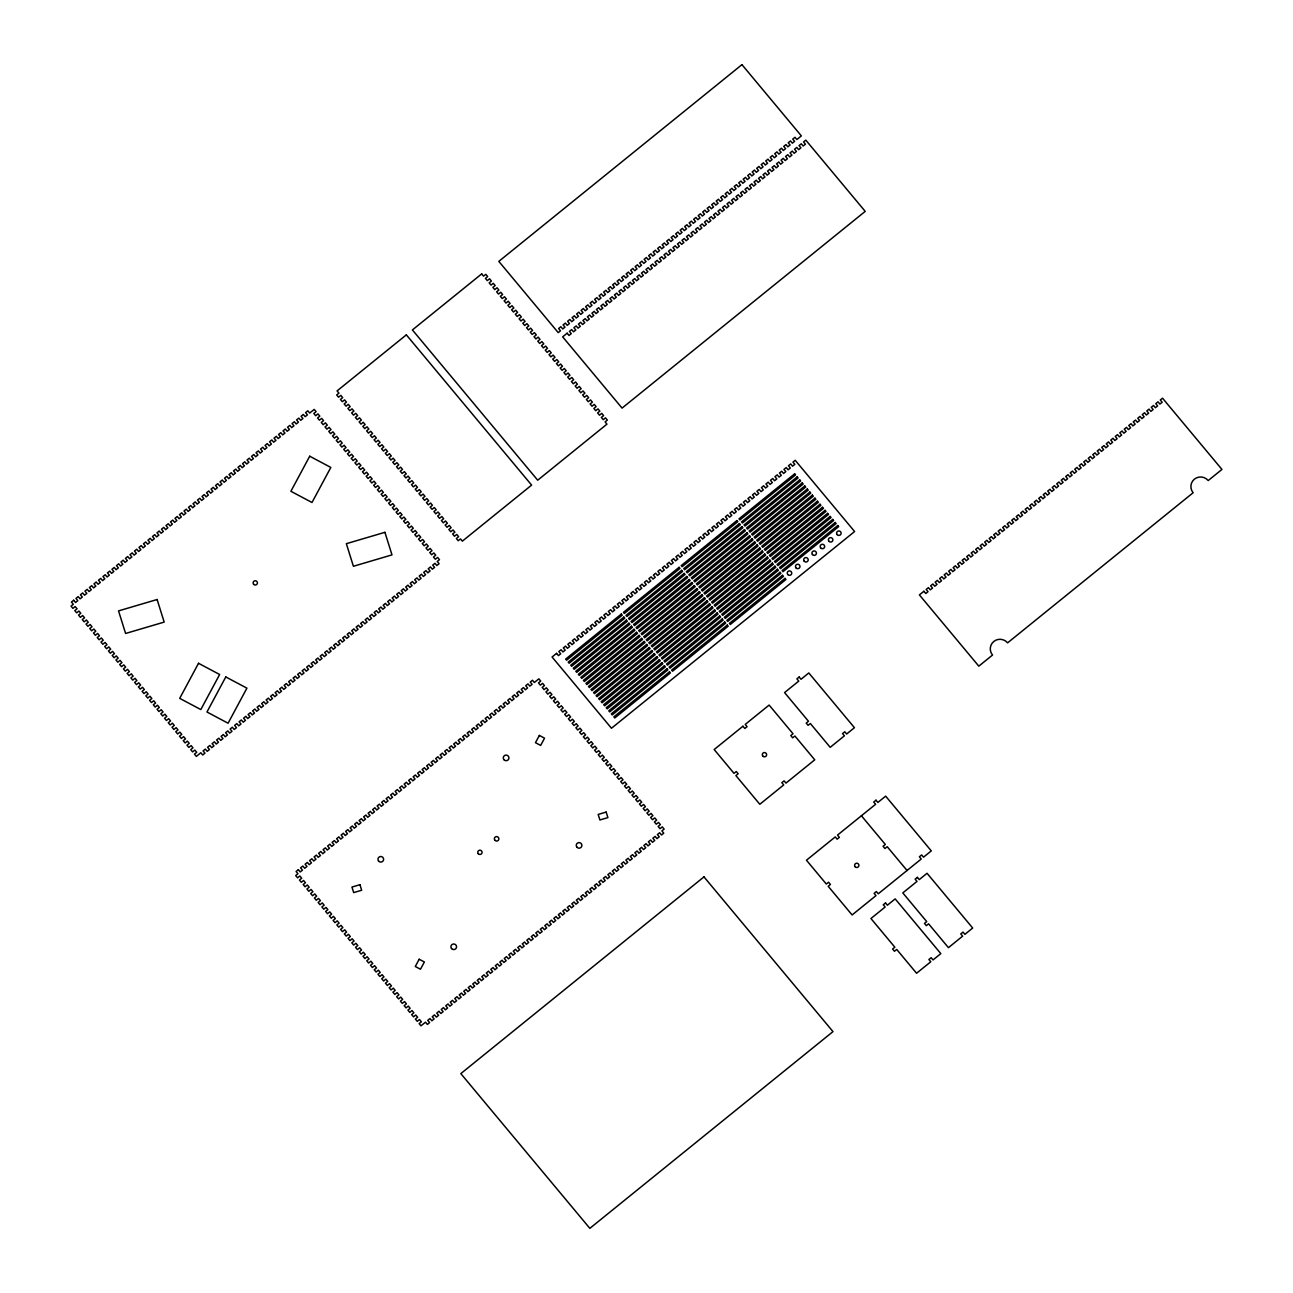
<?xml version="1.0" encoding="UTF-8"?>
<svg xmlns="http://www.w3.org/2000/svg" width="1293" height="1293" viewBox="0 0 1293 1293"><rect width="100%" height="100%" fill="white"/><g stroke="black" fill="none" stroke-linecap="round" stroke-linejoin="round"><path stroke-width="1.5" d="M861.413 815.77L885.317 844.442L883.071 846.269L884.945 848.515L887.192 846.689L907.04 870.496M198.524 663.293L179.711 698.365L200.819 709.566L219.648 674.51L198.524 663.293M309.722 456.219L290.893 491.292L312.001 502.492L330.83 467.436L309.722 456.219M225.79 676.95L206.961 712.007L228.085 723.223L246.915 688.151L225.79 676.95M419.191 959.244L415.295 966.501L420.467 969.249L424.379 961.992L419.191 959.244M539.375 735.426L535.464 742.683L540.652 745.431L544.547 738.174L539.375 735.426M73.685 600.243L71.438 602.069L73.313 604.3L71.05 606.126L72.925 608.373L75.172 606.546L77.047 608.793L74.8 610.619L76.675 612.85L78.921 611.039L80.796 613.286L78.534 615.096L80.408 617.343L82.655 615.516L84.53 617.763L82.283 619.589L84.142 621.82L86.405 620.01L88.263 622.256L86.017 624.066L87.892 626.313L90.138 624.487L92.013 626.733L89.75 628.56L91.625 630.79L93.872 628.98L95.747 631.226L93.5 633.037L95.359 635.283L97.621 633.457L99.48 635.703L97.234 637.53L99.108 639.76L101.355 637.95L103.23 640.197L100.967 642.007L102.842 644.253L105.089 642.427L106.963 644.674L104.717 646.5L106.592 648.747L108.838 646.92L110.713 649.167L108.45 650.977L110.325 653.224L112.572 651.397L114.447 653.644L112.2 655.47L114.059 657.717L116.322 655.89L118.18 658.137L115.934 659.947L117.808 662.194L120.055 660.367L121.93 662.614L119.667 664.44L121.542 666.687L123.789 664.861L125.663 667.107L123.417 668.917L125.276 671.164L127.538 669.338L129.397 671.584L127.15 673.411L129.025 675.657L131.272 673.831L133.147 676.077L130.9 677.888L132.759 680.134L135.022 678.308L136.88 680.554L134.634 682.381L136.508 684.627L138.755 682.801L140.63 685.048L138.367 686.858L140.242 689.104L142.489 687.278L144.363 689.525L142.117 691.351L143.976 693.598L146.238 691.771L148.097 694.018L145.85 695.828L147.725 698.075L149.972 696.248L151.847 698.495L149.584 700.321L151.459 702.568L153.705 700.741L155.58 702.988L153.334 704.798L155.192 707.045L157.455 705.218L159.314 707.465L157.067 709.291L158.942 711.538L161.189 709.712L163.063 711.958L160.817 713.768L162.676 716.015L164.938 714.189L166.797 716.435L164.55 718.261L166.425 720.508L168.672 718.682L170.547 720.928L168.284 722.739L170.159 724.985L172.405 723.159L174.28 725.405L172.034 727.232L173.892 729.478L176.155 727.652L178.014 729.899L175.767 731.709L177.642 733.955L179.889 732.129L181.763 734.376L179.501 736.202L181.376 738.448L183.622 736.622L185.497 738.869L183.25 740.679L185.125 742.925L187.372 741.099L189.231 743.346L186.984 745.172L188.859 747.419L191.105 745.592L192.98 747.839L190.734 749.649L192.592 751.896L194.855 750.069L196.714 752.316L194.467 754.142L196.342 756.389L200.835 752.736L202.71 754.983L204.957 753.156L203.098 750.926L205.345 749.1L207.219 751.346L209.466 749.52L207.591 747.273L209.838 745.447L211.713 747.693L213.959 745.883L212.1 743.637L214.347 741.81L216.222 744.057L218.469 742.23L216.594 739.984L218.856 738.174L220.715 740.404L222.978 738.594L221.103 736.347L223.35 734.521L225.224 736.768L227.471 734.941L225.596 732.711L227.859 730.884L229.718 733.131L231.98 731.305L230.106 729.058L232.352 727.232L234.227 729.478L236.474 727.668L234.615 725.421L236.861 723.595L238.736 725.842L240.983 724.015L239.108 721.769L241.355 719.959L243.229 722.189L245.476 720.379L243.617 718.132L245.864 716.306L247.739 718.552L249.985 716.726L248.111 714.496L250.373 712.669L252.232 714.916L254.495 713.089L252.62 710.843L254.866 709.017L256.741 711.263L258.988 709.453L257.129 707.206L259.376 705.38L261.234 707.627L263.497 705.8L261.622 703.554L263.869 701.743L265.744 703.974L267.99 702.164L266.132 699.917L268.378 698.091L270.253 700.337L272.5 698.511L270.625 696.28L272.888 694.454L274.746 696.701L277.009 694.874L275.134 692.628L277.381 690.801L279.256 693.048L281.502 691.238L279.627 688.991L281.89 687.165L283.749 689.411L286.012 687.585L284.137 685.338L286.383 683.528L288.258 685.759L290.505 683.949L288.646 681.702L290.893 679.876L292.768 682.122L295.014 680.296L293.139 678.065L295.386 676.239L297.261 678.486L299.507 676.659L297.649 674.413L299.895 672.602L301.77 674.833L304.017 673.023L302.142 670.776L304.405 668.95L306.263 671.196L308.526 669.37L306.651 667.123L308.898 665.313L310.773 667.544L313.019 665.733L311.16 663.487L313.407 661.66L315.266 663.907L317.528 662.081L315.654 659.85L317.9 658.024L319.775 660.27L322.022 658.444L320.163 656.197L322.41 654.387L324.284 656.618L326.531 654.808L324.656 652.561L326.919 650.735L328.778 652.981L331.04 651.155L329.165 648.908L331.412 647.098L333.287 649.328L335.534 647.518L333.659 645.272L335.921 643.445L337.78 645.692L340.043 643.866L338.168 641.635L340.415 639.809L342.289 642.055L344.536 640.229L342.677 637.982L344.924 636.172L346.799 638.403L349.045 636.592L347.171 634.346L349.417 632.519L351.292 634.766L353.539 632.94L351.68 630.693L353.926 628.883L355.801 631.113L358.048 629.303L356.173 627.057L358.436 625.23L360.294 627.477L362.557 625.65L360.682 623.42L362.929 621.594L364.804 623.84L367.05 622.014L365.192 619.767L367.438 617.957L369.297 620.187L371.56 618.377L369.685 616.131L371.931 614.304L373.806 616.551L376.053 614.725L374.194 612.478L376.441 610.668L378.316 612.898L380.562 611.088L378.687 608.841L380.95 607.015L382.809 609.262L385.072 607.435L383.197 605.205L385.443 603.378L387.318 605.625L389.565 603.799L387.69 601.552L389.953 599.742L391.811 601.972L394.074 600.162L392.199 597.916L394.446 596.089L396.321 598.336L398.567 596.509L396.709 594.263L398.955 592.453L400.83 594.683L403.077 592.873L401.202 590.626L403.448 588.8L405.323 591.046L407.57 589.22L405.711 586.99L407.958 585.163L409.833 587.41L412.079 585.584L410.204 583.337L412.467 581.527L414.326 583.757L416.588 581.947L414.714 579.7L416.96 577.874L418.835 580.121L421.082 578.294L419.207 576.048L421.47 574.237L423.328 576.468L425.591 574.658L423.716 572.411L425.963 570.585L427.838 572.831L430.084 571.005L428.225 568.775L430.472 566.948L432.347 569.195L434.593 567.368L432.719 565.122L434.981 563.312L436.84 565.542L439.103 563.732L437.228 561.485L439.475 559.659L437.6 557.412L435.353 559.239L433.478 556.992L435.741 555.182L433.866 552.935L431.62 554.762L429.745 552.515L431.991 550.689L430.133 548.442L427.87 550.268L426.011 548.022L428.258 546.212L426.383 543.965L424.136 545.791L422.261 543.545L424.524 541.719L422.649 539.472L420.403 541.298L418.528 539.052L420.775 537.241L418.916 534.995L416.653 536.821L414.794 534.575L417.041 532.748L415.166 530.502L412.92 532.328L411.045 530.082L413.291 528.271L411.433 526.025L409.17 527.851L407.311 525.604L409.558 523.778L407.683 521.532L405.436 523.358L403.561 521.111L405.824 519.301L403.949 517.055L401.703 518.881L399.828 516.634L402.075 514.808L400.216 512.561L397.953 514.388L396.094 512.141L398.341 510.331L396.466 508.084L394.22 509.911L392.345 507.664L394.607 505.838L392.733 503.591L390.486 505.418L388.611 503.171L390.858 501.361L388.999 499.114L386.736 500.941L384.878 498.694L387.124 496.868L385.249 494.621L383.003 496.447L381.128 494.201L383.374 492.391L381.516 490.144L379.253 491.954L377.394 489.724L379.641 487.897L377.766 485.651L375.52 487.477L373.645 485.231L375.907 483.42L374.033 481.174L371.786 482.984L369.911 480.754L372.158 478.927L370.299 476.681L368.036 478.507L366.178 476.26L368.424 474.45L366.549 472.204L364.303 474.014L362.428 471.783L364.691 469.957L362.816 467.71L360.569 469.537L358.694 467.29L360.941 465.48L359.066 463.233L356.82 465.044L354.945 462.813L357.207 460.987L355.333 458.74L353.086 460.567L351.211 458.32L353.458 456.494L351.599 454.263L349.336 456.073L347.478 453.843L349.724 452.017L347.849 449.77L345.603 451.596L343.728 449.35L345.991 447.523L344.116 445.293L341.869 447.103L339.994 444.873L342.241 443.046L340.382 440.8L338.119 442.626L336.261 440.38L338.507 438.553L336.633 436.323L334.386 438.133L332.511 435.903L334.774 434.076L332.899 431.83L330.652 433.656L328.778 431.409L331.024 429.583L329.149 427.353L326.903 429.163L325.028 426.932L327.291 425.106L325.416 422.859L323.169 424.686L321.294 422.439L323.541 420.613L321.682 418.382L319.419 420.193L317.561 417.962L319.807 416.136L317.933 413.889L315.686 415.716L313.811 413.469L316.074 411.643L314.199 409.412L309.69 413.049L307.831 410.802L305.568 412.629L307.443 414.875L305.196 416.685L303.322 414.455L301.075 416.265L302.934 418.512L300.687 420.338L298.812 418.092L296.566 419.918L298.441 422.164L296.194 423.975L294.319 421.744L292.073 423.554L293.931 425.801L291.685 427.627L289.81 425.381L287.563 427.207L289.438 429.438L287.175 431.264L285.317 429.017L283.054 430.844L284.929 433.09L282.682 434.901L280.807 432.67L278.561 434.48L280.436 436.727L278.173 438.553L276.314 436.307L274.051 438.133L275.926 440.38L273.68 442.19L271.805 439.959L269.558 441.77L271.417 444.016L269.17 445.843L267.295 443.596L265.049 445.422L266.924 447.653L264.677 449.479L262.802 447.233L260.556 449.059L262.414 451.305L260.168 453.116L258.293 450.885L256.046 452.695L257.921 454.942L255.658 456.768L253.8 454.522L251.537 456.348L253.412 458.595L251.165 460.405L249.29 458.175L247.044 459.985L248.903 462.231L246.656 464.058L244.797 461.811L242.534 463.637L244.409 465.868L242.163 467.694L240.288 465.448L238.041 467.274L239.9 469.521L237.653 471.331L235.779 469.1L233.532 470.911L235.407 473.157L233.144 474.984L231.285 472.737L229.023 474.563L230.897 476.81L228.651 478.62L226.776 476.374L224.529 478.2L226.404 480.446L224.142 482.273L222.283 480.026L220.02 481.853L221.895 484.083L219.648 485.909L217.774 483.663L215.527 485.489L217.386 487.736L215.139 489.546L213.264 487.316L211.018 489.126L212.892 491.372L210.646 493.199L208.771 490.952L206.524 492.778L208.383 495.025L206.137 496.835L204.262 494.589L202.015 496.415L203.89 498.662L201.627 500.488L199.768 498.241L197.506 500.068L199.381 502.298L197.134 504.125L195.259 501.878L193.013 503.704L194.871 505.951L192.625 507.761L190.766 505.531L188.503 507.341L190.378 509.587L188.132 511.414L186.257 509.167L184.01 510.994L185.869 513.24L183.622 515.05L181.747 512.804L179.501 514.63L181.376 516.877L179.113 518.703L177.254 516.457L174.991 518.283L176.866 520.513L174.62 522.34L172.745 520.093L170.498 521.919L172.373 524.166L170.11 525.976L168.252 523.746L165.989 525.556L167.864 527.803L165.617 529.629L163.742 527.382L161.496 529.209L163.354 531.455L161.108 533.266L159.233 531.019L156.986 532.845L158.861 535.092L156.615 536.918L154.74 534.672L152.493 536.498L154.352 538.728L152.105 540.555L150.23 538.308L147.984 540.135L149.859 542.381L147.596 544.191L145.737 541.961L143.475 543.771L145.349 546.018L143.103 547.844L141.228 545.598L138.981 547.424L140.856 549.67L138.593 551.481L136.735 549.234L134.472 551.06L136.347 553.307L134.1 555.133L132.225 552.887L129.979 554.713L131.838 556.944L129.591 558.77L127.716 556.523L125.469 558.35L127.344 560.596L125.082 562.407L123.223 560.176L120.96 561.986L122.835 564.233L120.588 566.059L118.714 563.813L116.467 565.639L118.342 567.886L116.079 569.696L114.22 567.449L111.958 569.276L113.832 571.522L111.586 573.349L109.711 571.102L107.464 572.928L109.323 575.159L107.077 576.985L105.202 574.739L102.955 576.565L104.83 578.811L102.583 580.622L100.709 578.391L98.462 580.201L100.321 582.448L98.074 584.274L96.199 582.028L93.953 583.854L95.827 586.101L93.565 587.911L91.706 585.664L89.443 587.491L91.318 589.737L89.072 591.564L87.197 589.317L84.95 591.143L86.825 593.374L84.562 595.2L82.704 592.954L80.441 594.78L82.316 597.027L80.069 598.837L78.194 596.606L75.948 598.417L77.806 600.663L75.56 602.49L73.685 600.243M406.341 334.855L337.069 390.906L338.944 393.137L336.697 394.963L338.556 397.21L340.819 395.383L342.677 397.63L340.431 399.456L342.306 401.687L344.552 399.876L346.427 402.107L344.164 403.933L346.039 406.18L348.286 404.353L350.161 406.6L347.914 408.426L349.773 410.657L352.035 408.847L353.894 411.077L351.648 412.903L353.522 415.15L355.769 413.324L357.644 415.57L355.397 417.397L357.256 419.627L359.519 417.817L361.377 420.047L359.131 421.874L361.006 424.12L363.252 422.294L365.127 424.54L362.864 426.367L364.739 428.597L366.986 426.787L368.861 429.017L366.614 430.844L368.473 433.09L370.735 431.264L372.594 433.511L370.348 435.337L372.222 437.567L374.469 435.757L376.344 437.988L374.081 439.814L375.956 442.061L378.202 440.234L380.077 442.481L377.831 444.307L379.706 446.538L381.952 444.727L383.827 446.958L381.564 448.784L383.439 451.031L385.686 449.204L387.561 451.451L385.314 453.277L387.173 455.508L389.435 453.698L391.294 455.928L389.048 457.754L390.922 460.001L393.169 458.175L395.044 460.421L392.781 462.248L394.656 464.478L396.903 462.668L398.777 464.898L396.531 466.725L398.389 468.971L400.652 467.145L402.511 469.391L400.264 471.218L402.139 473.448L404.386 471.638L406.261 473.868L403.998 475.695L405.873 477.941L408.119 476.115L409.994 478.362L407.748 480.188L409.622 482.418L411.869 480.608L413.744 482.839L411.481 484.665L413.356 486.911L415.603 485.085L417.477 487.332L415.231 489.158L417.089 491.388L419.352 489.578L421.211 491.809L418.964 493.635L420.839 495.882L423.086 494.055L424.961 496.302L422.698 498.128L424.573 500.359L426.819 498.548L428.694 500.779L426.448 502.605L428.306 504.852L430.569 503.025L432.428 505.272L430.181 507.098L432.056 509.329L434.303 507.519L436.177 509.749L433.931 511.575L435.789 513.822L438.036 511.996L439.911 514.242L437.664 516.069L439.539 518.299L441.786 516.489L443.661 518.719L441.398 520.546L443.273 522.792L445.519 520.966L447.394 523.212L445.148 525.039L447.006 527.269L449.269 525.459L451.128 527.706L448.881 529.516L450.756 531.762L453.003 529.936L454.877 532.183L452.615 534.009L454.489 536.239L456.736 534.429L458.611 536.676L456.364 538.486L458.223 540.733L460.486 538.906L462.344 541.153L531.617 485.101L406.341 334.855M481.675 273.906L412.402 329.941L537.694 480.204L606.95 424.152L605.092 421.906L607.338 420.096L605.463 417.849L603.217 419.675L601.342 417.429L603.605 415.603L601.73 413.356L599.483 415.182L597.608 412.936L599.855 411.126L597.996 408.879L595.734 410.705L593.875 408.459L596.121 406.632L594.247 404.386L592 406.212L590.125 403.966L592.388 402.155L590.513 399.909L588.267 401.735L586.392 399.489L588.638 397.662L586.763 395.416L584.517 397.242L582.642 394.995L584.905 393.185L583.03 390.939L580.783 392.765L578.908 390.518L581.155 388.692L579.296 386.445L577.034 388.272L575.175 386.025L577.421 384.215L575.547 381.968L573.3 383.795L571.425 381.548L573.688 379.722L571.813 377.475L569.566 379.302L567.692 377.055L569.938 375.245L568.08 372.998L565.817 374.825L563.958 372.578L566.205 370.752L564.33 368.505L562.083 370.331L560.208 368.085L562.471 366.275L560.596 364.028L558.35 365.854L556.475 363.608L558.721 361.781L556.847 359.535L554.6 361.361L552.725 359.115L554.988 357.304L553.113 355.058L550.866 356.868L548.992 354.638L551.238 352.811L549.38 350.565L547.117 352.391L545.258 350.144L547.505 348.334L545.63 346.088L543.383 347.898L541.508 345.667L543.771 343.841L541.896 341.594L539.65 343.421L537.775 341.174L540.021 339.364L538.163 337.117L535.9 338.928L534.041 336.697L536.288 334.871L534.413 332.624L532.166 334.451L530.292 332.204L532.538 330.394L530.68 328.147L528.433 329.957L526.558 327.727L528.805 325.901L526.93 323.654L524.683 325.48L522.808 323.234L525.071 321.407L523.196 319.177L520.95 320.987L519.075 318.757L521.321 316.93L519.463 314.684L517.2 316.51L515.341 314.264L517.588 312.437L515.713 310.207L513.466 312.017L511.592 309.787L513.854 307.96L511.98 305.714L509.733 307.54L507.858 305.293L510.105 303.467L508.246 301.237L505.983 303.047L504.125 300.816L506.371 298.99L504.496 296.743L502.25 298.57L500.375 296.323L502.621 294.497L500.763 292.266L498.5 294.077L496.641 291.846L498.888 290.02L497.013 287.773L494.766 289.6L492.892 287.353L495.154 285.527L493.279 283.296L491.033 285.106L489.158 282.876L491.405 281.05L489.546 278.803L487.283 280.629L485.425 278.383L487.671 276.557L485.796 274.326L483.55 276.136L481.675 273.906M741.956 64.65L498.823 261.38L558.22 332.624L560.467 330.798L558.608 328.551L560.855 326.725L562.73 328.972L564.976 327.161L563.101 324.915L565.348 323.088L567.223 325.335L569.47 323.509L567.611 321.262L569.857 319.452L571.732 321.682L573.979 319.872L572.104 317.625L574.367 315.799L576.225 318.046L578.488 316.219L576.613 313.989L578.86 312.163L580.735 314.409L582.981 312.583L581.107 310.336L583.369 308.51L585.228 310.756L587.491 308.946L585.616 306.7L587.862 304.873L589.737 307.12L591.984 305.293L590.125 303.047L592.372 301.237L594.247 303.467L596.493 301.657L594.618 299.41L596.865 297.584L598.74 299.831L600.986 298.004L599.128 295.774L601.374 293.947L603.249 296.194L605.496 294.368L603.621 292.121L605.884 290.295L607.742 292.541L610.005 290.731L608.13 288.484L610.377 286.658L612.252 288.905L614.498 287.078L612.64 284.832L614.886 283.022L616.761 285.252L619.008 283.442L617.133 281.195L619.379 279.369L621.254 281.615L623.501 279.789L621.642 277.559L623.889 275.732L625.764 277.979L628.01 276.152L626.135 273.906L628.398 272.08L630.257 274.326L632.519 272.516L630.645 270.269L632.891 268.443L634.766 270.69L637.013 268.863L635.138 266.617L637.401 264.806L639.259 267.037L641.522 265.227L639.647 262.98L641.894 261.154L643.769 263.4L646.015 261.574L644.156 259.343L646.403 257.517L648.278 259.764L650.524 257.937L648.65 255.691L650.896 253.864L652.771 256.111L655.018 254.301L653.159 252.054L655.406 250.228L657.28 252.474L659.527 250.648L657.652 248.401L659.915 246.591L661.774 248.822L664.036 247.011L662.161 244.765L664.408 242.939L666.283 245.185L668.529 243.359L666.671 241.128L668.917 239.302L670.792 241.549L673.039 239.722L671.164 237.476L673.411 235.649L675.285 237.896L677.532 236.086L675.673 233.839L677.92 232.013L679.795 234.259L682.041 232.433L680.166 230.186L682.429 228.376L684.288 230.607L686.551 228.796L684.676 226.55L686.922 224.723L688.797 226.97L691.044 225.144L689.169 222.913L691.432 221.087L693.29 223.333L695.553 221.507L693.678 219.26L695.925 217.45L697.8 219.681L700.046 217.871L698.188 215.624L700.434 213.798L702.309 216.044L704.556 214.218L702.681 211.971L704.927 210.161L706.802 212.391L709.049 210.581L707.19 208.335L709.437 206.508L711.312 208.755L713.558 206.928L711.683 204.698L713.946 202.872L715.805 205.118L718.068 203.292L716.193 201.045L718.439 199.235L720.314 201.466L722.561 199.655L720.702 197.409L722.949 195.582L724.823 197.829L727.07 196.003L725.195 193.756L727.442 191.946L729.317 194.176L731.563 192.366L729.705 190.119L731.951 188.293L733.826 190.54L736.073 188.713L734.198 186.483L736.46 184.657L738.319 186.903L740.582 185.077L738.707 182.83L740.954 181.02L742.829 183.25L745.075 181.44L743.2 179.194L745.463 177.367L747.322 179.614L749.584 177.787L747.71 175.541L749.956 173.731L751.831 175.961L754.078 174.151L752.219 171.904L754.466 170.078L756.34 172.325L758.587 170.498L756.712 168.268L758.959 166.441L760.834 168.688L763.08 166.862L761.221 164.615L763.468 162.805L765.343 165.035L767.589 163.225L765.715 160.978L767.977 159.152L769.836 161.399L772.099 159.572L770.224 157.326L772.471 155.516L774.345 157.746L776.592 155.936L774.733 153.689L776.98 151.863L778.839 154.109L781.101 152.283L779.226 150.053L781.473 148.226L783.348 150.473L785.594 148.647L783.736 146.4L785.982 144.59L787.857 146.82L790.104 145.01L788.229 142.763L790.492 140.937L792.35 143.184L794.613 141.357L792.738 139.111L794.985 137.3L796.86 139.531L801.353 135.894L741.956 64.65M567.158 333.206L562.665 336.859L622.062 408.103L865.211 211.373L805.798 140.129L803.551 141.955L805.426 144.202L803.163 146.012L801.304 143.782L799.042 145.592L800.917 147.838L798.67 149.665L796.795 147.418L794.548 149.245L796.423 151.475L794.161 153.301L792.302 151.055L790.039 152.881L791.914 155.128L789.667 156.938L787.793 154.707L785.546 156.518L787.405 158.764L785.158 160.591L783.283 158.344L781.037 160.17L782.911 162.417L780.665 164.227L778.79 161.997L776.543 163.807L778.402 166.054L776.156 167.88L774.281 165.633L772.034 167.46L773.909 169.69L771.646 171.516L769.788 169.27L767.525 171.096L769.4 173.343L767.153 175.153L765.278 172.923L763.032 174.733L764.906 176.979L762.644 178.806L760.785 176.559L758.522 178.386L760.397 180.632L758.151 182.442L756.276 180.196L754.029 182.022L755.888 184.269L753.641 186.095L751.766 183.848L749.52 185.675L751.395 187.905L749.132 189.732L747.273 187.485L745.01 189.311L746.885 191.558L744.639 193.368L742.764 191.138L740.517 192.948L742.392 195.195L740.129 197.021L738.271 194.774L736.008 196.601L737.883 198.847L735.636 200.657L733.761 198.411L731.515 200.237L733.373 202.484L731.127 204.31L729.252 202.064L727.005 203.89L728.88 206.12L726.634 207.947L724.759 205.7L722.512 207.526L724.371 209.773L722.124 211.583L720.249 209.353L718.003 211.163L719.878 213.41L717.615 215.236L715.756 212.989L713.494 214.816L715.368 217.062L713.122 218.873L711.247 216.626L709 218.452L710.875 220.699L708.612 222.525L706.754 220.279L704.491 222.105L706.366 224.336L704.119 226.162L702.244 223.915L699.998 225.742L701.857 227.988L699.61 229.798L697.735 227.568L695.489 229.378L697.363 231.625L695.101 233.451L693.242 231.205L690.995 233.031L692.854 235.278L690.607 237.088L688.733 234.841L686.486 236.667L688.361 238.914L686.098 240.74L684.239 238.494L681.977 240.32L683.852 242.551L681.605 244.377L679.73 242.13L677.484 243.957L679.342 246.203L677.096 248.014L675.221 245.783L672.974 247.593L674.849 249.84L672.602 251.666L670.728 249.42L668.481 251.246L670.34 253.493L668.093 255.303L666.218 253.056L663.972 254.883L665.847 257.129L663.584 258.956L661.725 256.709L659.462 258.535L661.337 260.766L659.091 262.592L657.216 260.346L654.969 262.172L656.844 264.418L654.581 266.229L652.723 263.998L650.46 265.808L652.335 268.055L650.088 269.881L648.213 267.635L645.967 269.461L647.825 271.708L645.579 273.518L643.704 271.271L641.457 273.098L643.332 275.344L641.069 277.171L639.211 274.924L636.964 276.75L638.823 278.981L636.576 280.807L634.701 278.561L632.455 280.387L634.33 282.634L632.067 284.444L630.208 282.213L627.945 284.024L629.82 286.27L627.574 288.097L625.699 285.85L623.452 287.676L625.311 289.923L623.064 291.733L621.19 289.487L618.943 291.313L620.818 293.559L618.571 295.386L616.696 293.139L614.45 294.966L616.308 297.196L614.062 299.022L612.187 296.776L609.94 298.602L611.815 300.849L609.553 302.659L607.694 300.429L605.431 302.239L607.306 304.485L605.059 306.312L603.184 304.065L600.938 305.891L602.813 308.138L600.55 309.948L598.691 307.702L596.429 309.528L598.303 311.775L596.057 313.601L594.182 311.354L591.935 313.181L593.794 315.411L591.548 317.238L589.673 314.991L587.426 316.817L589.301 319.064L587.054 320.874L585.179 318.644L582.933 320.454L584.792 322.7L582.545 324.527L580.67 322.28L578.424 324.107L580.298 326.337L578.036 328.163L576.177 325.917L573.914 327.743L575.789 329.99L573.542 331.816L571.668 329.57L569.421 331.396L571.28 333.626L569.033 335.453L567.158 333.206M556.572 653.369L552.079 657.006L611.476 728.25L854.608 531.536L795.211 460.292L792.965 462.102L794.839 464.349L792.577 466.175L790.718 463.928L788.455 465.755L790.33 468.001L788.084 469.812L786.209 467.565L783.962 469.391L785.821 471.638L783.574 473.464L781.699 471.218L779.453 473.044L781.328 475.274L779.065 477.101L777.206 474.854L774.943 476.681L776.818 478.927L774.572 480.737L772.697 478.507L770.45 480.317L772.325 482.564L770.062 484.39L768.204 482.144L765.941 483.97L767.816 486.216L765.569 488.027L763.694 485.78L761.448 487.606L763.306 489.853L761.06 491.679L759.185 489.433L756.938 491.259L758.813 493.49L756.567 495.316L754.692 493.069L752.445 494.896L754.304 497.142L752.057 498.953L750.182 496.722L747.936 498.532L749.811 500.779L747.548 502.605L745.689 500.359L743.427 502.185L745.301 504.415L743.055 506.242L741.18 503.995L738.933 505.822L740.808 508.068L738.545 509.895L736.687 507.648L734.424 509.474L736.299 511.705L734.052 513.531L732.177 511.285L729.931 513.111L731.79 515.357L729.543 517.168L727.668 514.937L725.421 516.747L727.296 518.994L725.034 520.82L723.175 518.574L720.912 520.4L722.787 522.631L720.54 524.457L718.666 522.21L716.419 524.037L718.294 526.283L716.031 528.11L714.172 525.863L711.91 527.689L713.784 529.92L711.538 531.746L709.663 529.5L707.416 531.326L709.275 533.573L707.029 535.383L705.154 533.152L702.907 534.963L704.782 537.209L702.535 539.036L700.661 536.789L698.414 538.615L700.273 540.846L698.026 542.672L696.151 540.426L693.905 542.252L695.779 544.498L693.517 546.325L691.658 544.078L689.395 545.905L691.27 548.135L689.024 549.961L687.149 547.715L684.902 549.541L686.777 551.788L684.514 553.598L682.656 551.368L680.393 553.178L682.268 555.424L680.021 557.251L678.146 555.004L675.9 556.83L677.758 559.061L675.512 560.887L673.637 558.641L671.39 560.467L673.265 562.714L671.002 564.54L669.144 562.293L666.897 564.12L668.756 566.35L666.509 568.177L664.634 565.93L662.388 567.756L664.263 570.003L662 571.813L660.141 569.583L657.878 571.393L659.753 573.639L657.507 575.466L655.632 573.219L653.385 575.046L655.244 577.276L652.997 579.102L651.122 576.856L648.876 578.682L650.751 580.929L648.504 582.755L646.629 580.509L644.383 582.335L646.241 584.565L643.995 586.392L642.12 584.145L639.873 585.971L641.748 588.218L639.485 590.028L637.627 587.798L635.364 589.608L637.239 591.855L634.992 593.681L633.117 591.434L630.871 593.261L632.746 595.491L630.483 597.318L628.624 595.071L626.362 596.897L628.236 599.144L625.99 600.97L624.115 598.724L621.868 600.55L623.727 602.78L621.48 604.607L619.606 602.36L617.359 604.187L619.234 606.433L616.971 608.243L615.112 606.013L612.866 607.823L614.725 610.07L612.478 611.896L610.603 609.649L608.356 611.476L610.231 613.706L607.969 615.533L606.11 613.286L603.847 615.112L605.722 617.359L603.475 619.185L601.601 616.939L599.354 618.749L601.213 620.996L598.966 622.822L597.091 620.575L594.845 622.402L596.719 624.648L594.473 626.459L592.598 624.228L590.351 626.038L592.21 628.285L589.964 630.111L588.089 627.865L585.842 629.691L587.717 631.921L585.454 633.748L583.596 631.501L581.333 633.328L583.208 635.574L580.961 637.401L579.086 635.154L576.84 636.964L578.714 639.211L576.452 641.037L574.593 638.79L572.33 640.617L574.205 642.863L571.959 644.674L570.084 642.443L567.837 644.253L569.696 646.5L567.449 648.326L565.574 646.08L563.328 647.906L565.203 650.137L562.94 651.963L561.081 649.716L558.835 651.543L560.693 653.789L558.447 655.616L556.572 653.369M298.344 869.688L296.097 871.498L297.956 873.745L295.709 875.571L297.584 877.818L299.831 875.991L301.705 878.238L299.459 880.048L301.317 882.295L303.58 880.485L305.439 882.715L303.192 884.541L305.067 886.788L307.314 884.962L309.189 887.208L306.926 889.018L308.801 891.265L311.047 889.455L312.922 891.685L310.676 893.511L312.534 895.758L314.797 893.932L316.656 896.178L314.409 897.989L316.284 900.235L318.531 898.425L320.405 900.655L318.143 902.482L320.017 904.728L322.264 902.902L324.139 905.148L321.892 906.959L323.751 909.205L326.014 907.395L327.872 909.625L325.626 911.452L327.501 913.698L329.747 911.872L331.622 914.119L329.376 915.945L331.234 918.175L333.497 916.365L335.356 918.596L333.109 920.422L334.984 922.669L337.231 920.842L339.105 923.089L336.843 924.915L338.718 927.146L340.964 925.335L342.839 927.566L340.592 929.392L342.451 931.639L344.714 929.812L346.572 932.059L344.326 933.885L346.201 936.116L348.447 934.306L350.322 936.536L348.059 938.362L349.934 940.609L352.181 938.783L354.056 941.029L351.809 942.856L353.684 945.086L355.931 943.276L357.789 945.506L355.543 947.333L357.418 949.579L359.664 947.753L361.539 949.999L359.292 951.826L361.151 954.056L363.414 952.246L365.272 954.476L363.026 956.303L364.901 958.549L367.147 956.723L369.022 958.97L366.759 960.796L368.634 963.026L370.881 961.216L372.756 963.447L370.509 965.273L372.368 967.52L374.631 965.693L376.489 967.94L374.243 969.766L376.118 971.997L378.364 970.186L380.239 972.417L377.976 974.243L379.851 976.49L382.098 974.663L383.973 976.91L381.726 978.736L383.601 980.967L385.847 979.157L387.722 981.387L385.459 983.213L387.334 985.46L389.581 983.634L391.456 985.88L389.209 987.707L391.068 989.937L393.331 988.127L395.189 990.357L392.943 992.184L394.818 994.43L397.064 992.604L398.939 994.85L396.676 996.677L398.551 998.907L400.798 997.097L402.673 999.327L400.426 1001.154L402.285 1003.4L404.547 1001.574L406.406 1003.821L404.159 1005.647L406.034 1007.877L408.281 1006.067L410.156 1008.298L407.909 1010.124L409.768 1012.371L412.014 1010.544L413.889 1012.791L411.643 1014.617L413.518 1016.848L415.764 1015.037L417.639 1017.268L415.376 1019.094L417.251 1021.341L419.498 1019.514L421.373 1021.761L419.126 1023.587L420.985 1025.818L425.494 1022.181L427.369 1024.428L429.615 1022.601L427.741 1020.355L429.987 1018.545L431.862 1020.775L434.109 1018.965L432.25 1016.718L434.496 1014.892L436.371 1017.138L438.618 1015.312L436.743 1013.082L439.006 1011.255L440.865 1013.502L443.127 1011.676L441.252 1009.429L443.499 1007.603L445.374 1009.849L447.62 1008.023L445.762 1005.792L448.008 1003.966L449.883 1006.213L452.13 1004.386L450.255 1002.14L452.502 1000.329L454.376 1002.56L456.623 1000.75L454.764 998.503L457.011 996.677L458.886 998.923L461.132 997.097L459.257 994.867L461.52 993.04L463.379 995.287L465.642 993.46L463.767 991.214L466.013 989.387L467.888 991.634L470.135 989.808L468.26 987.577L470.523 985.751L472.381 987.997L474.644 986.171L472.769 983.925L475.016 982.114L476.891 984.345L479.137 982.535L477.279 980.288L479.525 978.462L481.4 980.708L483.647 978.882L481.772 976.651L484.018 974.825L485.893 977.072L488.14 975.245L486.281 972.999L488.528 971.172L490.403 973.419L492.649 971.609L490.774 969.362L493.037 967.536L494.896 969.782L497.159 967.956L495.284 965.709L497.53 963.899L499.405 966.13L501.652 964.319L499.793 962.073L502.04 960.246L503.914 962.493L506.161 960.667L504.286 958.436L506.533 956.61L508.408 958.856L510.654 957.03L508.796 954.784L511.042 952.957L512.917 955.204L515.164 953.394L513.289 951.147L515.551 949.321L517.41 951.567L519.673 949.741L517.798 947.494L520.045 945.684L521.919 947.914L524.166 946.104L522.291 943.858L524.554 942.031L526.413 944.278L528.675 942.452L526.801 940.221L529.047 938.395L530.922 940.641L533.169 938.815L531.31 936.568L533.556 934.742L535.431 936.989L537.678 935.178L535.803 932.932L538.05 931.105L539.924 933.352L542.171 931.526L540.312 929.279L542.559 927.469L544.434 929.699L546.68 927.889L544.806 925.643L547.068 923.816L548.927 926.063L551.19 924.236L549.315 922.006L551.561 920.18L553.436 922.426L555.683 920.6L553.824 918.353L556.071 916.527L557.946 918.773L560.192 916.963L558.317 914.717L560.564 912.89L562.439 915.137L564.685 913.311L562.827 911.064L565.073 909.254L566.948 911.484L569.195 909.674L567.32 907.427L569.583 905.601L571.441 907.848L573.704 906.021L571.829 903.791L574.076 901.964L575.951 904.211L578.197 902.385L576.322 900.138L578.585 898.312L580.444 900.558L582.707 898.748L580.832 896.502L583.078 894.675L584.953 896.922L587.2 895.095L585.341 892.849L587.588 891.039L589.463 893.269L591.709 891.459L589.834 889.212L592.081 887.386L593.956 889.632L596.202 887.806L594.344 885.576L596.59 883.749L598.465 885.996L600.712 884.17L598.837 881.923L601.1 880.097L602.958 882.343L605.221 880.533L603.346 878.286L605.593 876.46L607.468 878.707L609.714 876.88L607.855 874.634L610.102 872.823L611.961 875.054L614.223 873.244L612.349 870.997L614.595 869.171L616.47 871.417L618.717 869.591L616.858 867.361L619.105 865.534L620.979 867.781L623.226 865.954L621.351 863.708L623.614 861.881L625.473 864.128L627.735 862.318L625.86 860.071L628.107 858.245L629.982 860.491L632.229 858.665L630.354 856.419L632.616 854.608L634.475 856.839L636.738 855.029L634.863 852.782L637.11 850.956L638.984 853.202L641.231 851.376L639.372 849.145L641.619 847.319L643.494 849.566L645.74 847.739L643.866 845.493L646.112 843.666L647.987 845.913L650.234 844.103L648.375 841.856L650.621 840.03L652.496 842.276L654.743 840.45L652.868 838.203L655.131 836.393L656.989 838.624L659.252 836.813L657.377 834.567L659.624 832.74L661.499 834.987L663.745 833.161L661.887 830.93L664.133 829.104L662.258 826.857L660.012 828.684L658.137 826.437L660.384 824.611L658.525 822.38L656.262 824.191L654.403 821.96L656.65 820.134L654.775 817.887L652.529 819.714L650.654 817.467L652.917 815.641L651.042 813.41L648.795 815.22L646.92 812.99L649.167 811.164L647.308 808.917L645.045 810.743L643.187 808.497L645.433 806.67L643.558 804.44L641.312 806.25L639.437 804.02L641.7 802.193L639.825 799.947L637.578 801.773L635.703 799.527L637.95 797.7L636.075 795.47L633.829 797.28L631.954 795.05L634.216 793.223L632.342 790.977L630.095 792.803L628.22 790.556L630.467 788.73L628.608 786.5L626.345 788.31L624.487 786.079L626.733 784.253L624.858 782.006L622.612 783.833L620.737 781.586L623 779.76L621.125 777.529L618.878 779.34L617.003 777.109L619.25 775.283L617.391 773.036L615.129 774.863L613.27 772.616L615.516 770.79L613.642 768.559L611.395 770.369L609.52 768.139L611.767 766.313L609.908 764.066L607.662 765.892L605.787 763.646L608.033 761.819L606.158 759.589L603.912 761.399L602.037 759.153L604.3 757.342L602.425 755.096L600.178 756.922L598.303 754.676L600.55 752.849L598.691 750.619L596.429 752.429L594.57 750.182L596.816 748.372L594.942 746.126L592.695 747.952L590.82 745.705L593.083 743.879L591.208 741.649L588.962 743.459L587.087 741.212L589.333 739.402L587.475 737.155L585.212 738.982L583.353 736.735L585.6 734.909L583.725 732.678L581.478 734.489L579.603 732.242L581.85 730.432L579.991 728.185L577.729 730.012L575.87 727.765L578.116 725.939L576.242 723.692L573.995 725.518L572.12 723.272L574.383 721.462L572.508 719.215L570.261 721.041L568.387 718.795L570.633 716.969L568.775 714.722L566.512 716.548L564.653 714.302L566.9 712.491L565.025 710.245L562.778 712.071L560.903 709.825L563.166 707.998L561.291 705.752L559.045 707.578L557.17 705.331L559.416 703.521L557.558 701.275L555.295 703.101L553.436 700.854L555.683 699.028L553.808 696.782L551.561 698.608L549.687 696.361L551.933 694.551L550.075 692.305L547.812 694.131L545.953 691.884L548.2 690.058L546.325 687.811L544.078 689.638L542.203 687.391L544.466 685.581L542.591 683.334L540.345 685.161L538.47 682.914L540.716 681.088L538.858 678.841L534.348 682.494L532.474 680.247L530.227 682.074L532.102 684.32L529.839 686.13L527.98 683.884L525.718 685.71L527.592 687.957L525.346 689.783L523.471 687.537L521.224 689.363L523.099 691.593L520.837 693.42L518.978 691.173L516.715 693L518.59 695.246L516.343 697.056L514.469 694.826L512.222 696.636L514.081 698.883L511.834 700.709L509.959 698.462L507.713 700.289L509.587 702.535L507.341 704.346L505.466 702.099L503.219 703.925L505.078 706.172L502.832 707.998L500.957 705.752L498.71 707.578L500.585 709.809L498.322 711.635L496.464 709.388L494.201 711.215L496.076 713.461L493.829 715.271L491.954 713.041L489.708 714.851L491.566 717.098L489.32 718.924L487.461 716.678L485.198 718.504L487.073 720.751L484.827 722.561L482.952 720.314L480.705 722.14L482.564 724.387L480.317 726.213L478.442 723.967L476.196 725.793L478.071 728.024L475.808 729.85L473.949 727.603L471.686 729.43L473.561 731.676L471.315 733.487L469.44 731.256L467.193 733.066L469.068 735.313L466.805 737.139L464.947 734.893L462.684 736.719L464.559 738.966L462.312 740.776L460.437 738.529L458.191 740.356L460.049 742.602L457.803 744.429L455.928 742.182L453.681 744.008L455.556 746.239L453.31 748.065L451.435 745.819L449.188 747.645L451.047 749.892L448.8 751.702L446.925 749.471L444.679 751.281L446.554 753.528L444.291 755.354L442.432 753.108L440.17 754.934L442.044 757.165L439.798 758.991L437.923 756.744L435.676 758.571L437.551 760.817L435.288 762.644L433.43 760.397L431.167 762.224L433.042 764.454L430.795 766.28L428.92 764.034L426.674 765.86L428.533 768.107L426.286 769.917L424.411 767.686L422.164 769.497L424.039 771.743L421.777 773.57L419.918 771.323L417.655 773.149L419.53 775.38L417.283 777.206L415.409 774.96L413.162 776.786L415.037 779.033L412.774 780.859L410.915 778.612L408.653 780.439L410.527 782.669L408.281 784.495L406.406 782.249L404.159 784.075L406.018 786.322L403.772 788.132L401.897 785.902L399.65 787.712L401.525 789.958L399.278 791.785L397.404 789.538L395.157 791.364L397.016 793.595L394.769 795.421L392.894 793.175L390.648 795.001L392.522 797.248L390.26 799.074L388.401 796.827L386.138 798.654L388.013 800.884L385.767 802.711L383.892 800.464L381.645 802.29L383.52 804.537L381.257 806.347L379.399 804.117L377.136 805.927L379.011 808.173L376.764 810L374.889 807.753L372.643 809.58L374.501 811.81L372.255 813.636L370.38 811.39L368.133 813.216L370.008 815.463L367.745 817.289L365.887 815.043L363.624 816.869L365.499 819.099L363.252 820.926L361.377 818.679L359.131 820.505L361.006 822.752L358.743 824.562L356.884 822.332L354.621 824.142L356.496 826.389L354.25 828.215L352.375 825.968L350.128 827.795L351.987 830.025L349.74 831.852L347.865 829.605L345.619 831.431L347.494 833.678L345.247 835.504L343.372 833.258L341.126 835.084L342.984 837.314L340.738 839.141L338.863 836.894L336.616 838.721L338.491 840.967L336.228 842.777L334.37 840.547L332.107 842.357L333.982 844.604L331.735 846.43L329.86 844.184L327.614 846.01L329.489 848.24L327.226 850.067L325.367 847.82L323.105 849.646L324.979 851.893L322.733 853.719L320.858 851.473L318.611 853.299L320.47 855.53L318.223 857.356L316.349 855.109L314.102 856.936L315.977 859.182L313.714 860.993L311.855 858.762L309.593 860.572L311.468 862.819L309.221 864.645L307.346 862.399L305.1 864.225L306.974 866.455L304.712 868.282L302.853 866.035L300.59 867.862L302.465 870.108L300.218 871.935L298.344 869.688M621.319 614.062L565.671 659.091L566.593 660.19L622.24 615.161L621.319 614.062M679.1 567.32L623.452 612.349L624.357 613.432L680.005 568.419L679.1 567.32M736.865 520.578L681.217 565.607L682.138 566.69L737.786 521.677L736.865 520.578M794.645 473.836L738.998 518.849L739.903 519.948L795.551 474.919L794.645 473.836M623.856 617.1L568.209 662.129L569.114 663.228L624.761 618.199L623.856 617.1M681.637 570.358L625.99 615.387L626.895 616.486L682.542 571.458L681.637 570.358M739.402 523.617L683.755 568.645L684.66 569.728L740.323 524.716L739.402 523.617M797.183 476.875L741.535 521.903L742.441 522.986L798.088 477.974L797.183 476.875M626.394 620.139L570.746 665.168L571.651 666.267L627.299 621.238L626.394 620.139M684.159 573.397L628.511 618.426L629.432 619.525L685.08 574.496L684.159 573.397M741.94 526.655L686.292 571.684L687.197 572.783L742.845 527.754L741.94 526.655M799.721 479.913L744.057 524.942L744.978 526.025L800.626 481.012L799.721 479.913M628.931 623.194L573.284 668.206L574.189 669.305L629.836 624.277L628.931 623.194M686.696 576.452L631.049 621.464L631.97 622.563L687.617 577.535L686.696 576.452M744.477 529.694L688.83 574.722L689.735 575.821L745.382 530.793L744.477 529.694M802.242 482.952L746.594 527.98L747.516 529.079L803.163 484.051L802.242 482.952M631.469 626.232L575.821 671.261L576.726 672.344L632.374 627.315L631.469 626.232M689.234 579.49L633.586 624.503L634.507 625.602L690.155 580.573L689.234 579.49M747.015 532.748L691.367 577.761L692.272 578.86L747.92 533.831L747.015 532.748M804.779 485.99L749.132 531.019L750.053 532.118L805.701 487.089L804.779 485.99M634.006 629.271L578.343 674.299L579.264 675.382L634.911 630.37L634.006 629.271M691.771 582.529L636.124 627.558L637.029 628.64L692.676 583.612L691.771 582.529M749.552 535.787L693.905 580.799L694.81 581.898L750.457 536.87L749.552 535.787M807.317 489.045L751.669 534.057L752.591 535.157L808.238 490.128L807.317 489.045M636.528 632.309L580.88 677.338L581.802 678.421L637.449 633.408L636.528 632.309M694.309 585.567L638.661 630.596L639.566 631.679L695.214 586.666L694.309 585.567M752.09 538.825L696.426 583.854L697.347 584.937L752.995 539.924L752.09 538.825M809.854 492.083L754.207 537.096L755.112 538.195L810.759 493.166L809.854 492.083M639.065 635.348L583.418 680.377L584.339 681.476L639.987 636.447L639.065 635.348M696.846 588.606L641.199 633.635L642.104 634.734L697.751 589.705L696.846 588.606M754.611 541.864L698.963 586.893L699.885 587.976L755.532 542.963L754.611 541.864M812.392 495.122L756.744 540.151L757.65 541.234L813.297 496.221L812.392 495.122M641.603 638.386L585.955 683.415L586.877 684.514L642.524 639.485L641.603 638.386M699.384 591.644L643.736 636.673L644.641 637.772L700.289 592.744L699.384 591.644M757.148 544.903L701.501 589.931L702.422 591.03L758.07 546.002L757.148 544.903M814.929 498.161L759.282 543.189L760.187 544.272L815.835 499.26L814.929 498.161M644.14 641.441L588.493 686.454L589.398 687.553L645.045 642.524L644.14 641.441M701.921 594.683L646.274 639.712L647.179 640.811L702.826 595.782L701.921 594.683M759.686 547.941L704.038 592.97L704.96 594.069L760.607 549.04L759.686 547.941M817.467 501.199L761.819 546.228L762.725 547.327L818.372 502.298L817.467 501.199M646.678 644.48L591.03 689.492L591.935 690.591L647.583 645.563L646.678 644.48M704.443 597.738L648.795 642.75L649.716 643.849L705.364 598.821L704.443 597.738M762.224 550.98L706.576 596.008L707.481 597.107L763.129 552.079L762.224 550.98M820.004 504.238L764.357 549.266L765.262 550.365L820.91 505.337L820.004 504.238M649.215 647.518L593.568 692.547L594.473 693.63L650.12 648.617L649.215 647.518M706.98 600.776L651.333 645.789L652.254 646.888L707.901 601.859L706.98 600.776M764.761 554.034L709.114 599.047L710.019 600.146L765.666 555.117L764.761 554.034M822.526 507.292L766.878 552.305L767.8 553.404L823.447 508.375L822.526 507.292M651.753 650.557L596.105 695.586L597.01 696.668L652.658 651.656L651.753 650.557M709.518 603.815L653.87 648.844L654.791 649.926L710.439 604.914L709.518 603.815M767.299 557.073L711.651 602.102L712.556 603.184L768.204 558.156L767.299 557.073M825.063 510.331L769.416 555.344L770.337 556.443L825.985 511.414L825.063 510.331M654.29 653.595L598.643 698.624L599.548 699.723L655.195 654.694L654.29 653.595M712.055 606.853L656.408 651.882L657.329 652.965L712.976 607.952L712.055 606.853M769.836 560.111L714.189 605.14L715.094 606.223L770.741 561.21L769.836 560.111M827.601 513.369L771.953 558.398L772.875 559.481L828.522 514.452L827.601 513.369M656.812 656.634L601.164 701.663L602.085 702.762L657.733 657.733L656.812 656.634M714.593 609.892L658.945 654.921L659.85 656.02L715.498 610.991L714.593 609.892M772.374 563.15L716.726 608.179L717.631 609.262L773.279 564.249L772.374 563.15M830.138 516.408L774.491 561.437L775.396 562.52L831.06 517.507L830.138 516.408M659.349 659.689L603.702 704.701L604.623 705.8L660.27 660.771L659.349 659.689M717.13 612.93L661.483 657.959L662.388 659.058L718.035 614.03L717.13 612.93M774.895 566.189L719.247 611.217L720.169 612.316L775.816 567.288L774.895 566.189M832.676 519.447L777.028 564.475L777.933 565.574L833.581 520.546L832.676 519.447M661.887 662.727L606.239 707.74L607.16 708.839L662.808 663.81L661.887 662.727M719.668 615.985L664.02 660.998L664.925 662.097L720.573 617.068L719.668 615.985M777.432 569.227L721.785 614.256L722.706 615.355L778.354 570.326L777.432 569.227M835.213 522.485L779.566 567.514L780.471 568.613L836.118 523.584L835.213 522.485M664.424 665.766L608.777 710.794L609.682 711.877L665.345 666.865L664.424 665.766M722.205 619.024L666.558 664.036L667.463 665.135L723.11 620.107L722.205 619.024M779.97 572.282L724.322 617.294L725.244 618.393L780.891 573.365L779.97 572.282M837.751 525.524L782.103 570.552L783.008 571.651L838.656 526.623L837.751 525.524M666.962 668.804L611.314 713.833L612.219 714.916L667.867 669.903L666.962 668.804M724.743 622.062L669.095 667.091L670 668.174L725.648 623.161L724.743 622.062M782.507 575.32L726.86 620.333L727.765 621.432L783.429 576.403L782.507 575.32M669.499 671.843L613.852 716.872L614.757 717.971L670.404 672.942L669.499 671.843M727.264 625.101L671.617 670.13L672.538 671.212L728.185 626.2L727.264 625.101M785.045 578.359L729.397 623.388L730.303 624.471L785.95 579.458L785.045 578.359M799.139 677.031L796.892 678.841L798.767 681.088L784.56 692.579L808.481 721.268L806.218 723.094L808.093 725.325L810.339 723.514L830.203 747.322L844.41 735.83L842.535 733.584L844.782 731.773L846.656 734.004L854.447 727.7L808.804 672.958L801.014 679.278L799.139 677.031M742.958 726.23L714.172 749.536L734.02 773.343L736.267 771.533L738.141 773.764L735.895 775.59L759.815 804.278L783.703 784.932L781.845 782.685L784.091 780.875L785.966 783.105L814.752 759.815L794.904 736.008L792.657 737.818L790.783 735.588L793.029 733.761L769.125 705.073L745.221 724.419L747.079 726.666L744.833 728.476L742.958 726.23M923.897 591.273L919.404 594.909L978.801 666.154L992.523 655.05A9.811 9.649 20.2 0 1 993.816 641.441A9.811 9.649 20.2 0 1 1007.603 642.847L1193.132 492.746A9.811 9.649 20.2 0 1 1194.425 479.137A9.811 9.649 20.2 0 1 1208.212 480.543L1221.95 469.44L1162.536 398.196L1160.29 400.006L1162.165 402.252L1159.902 404.079L1158.043 401.832L1155.78 403.658L1157.655 405.905L1155.409 407.715L1153.534 405.485L1151.287 407.295L1153.146 409.542L1150.899 411.368L1149.024 409.121L1146.778 410.948L1148.653 413.178L1146.406 415.005L1144.531 412.758L1142.285 414.584L1144.143 416.831L1141.897 418.641L1140.022 416.411L1137.775 418.221L1139.65 420.467L1137.387 422.294L1135.529 420.047L1133.266 421.874L1135.141 424.12L1132.894 425.93L1131.019 423.7L1128.773 425.51L1130.632 427.757L1128.385 429.583L1126.526 427.336L1124.264 429.163L1126.138 431.393L1123.892 433.22L1122.017 430.973L1119.77 432.799L1121.629 435.046L1119.382 436.856L1117.508 434.626L1115.261 436.436L1117.136 438.683L1114.873 440.509L1113.014 438.262L1110.752 440.089L1112.626 442.335L1110.38 444.146L1108.505 441.899L1106.258 443.725L1108.133 445.972L1105.871 447.798L1104.012 445.552L1101.749 447.378L1103.624 449.608L1101.377 451.435L1099.503 449.188L1097.256 451.015L1099.115 453.261L1096.868 455.071L1094.993 452.841L1092.747 454.651L1094.621 456.898L1092.375 458.724L1090.5 456.477L1088.253 458.304L1090.112 460.55L1087.866 462.361L1085.991 460.114L1083.744 461.94L1085.619 464.187L1083.356 466.013L1081.498 463.767L1079.235 465.593L1081.11 467.824L1078.863 469.65L1076.988 467.403L1074.742 469.23L1076.6 471.476L1074.354 473.286L1072.495 471.056L1070.232 472.866L1072.107 475.113L1069.861 476.939L1067.986 474.693L1065.739 476.519L1067.598 478.766L1065.351 480.576L1063.476 478.329L1061.23 480.156L1063.105 482.402L1060.842 484.229L1058.983 481.982L1056.72 483.808L1058.595 486.039L1056.349 487.865L1054.474 485.618L1052.227 487.445L1054.102 489.691L1051.839 491.502L1049.981 489.271L1047.718 491.081L1049.593 493.328L1047.346 495.154L1045.471 492.908L1043.225 494.734L1045.083 496.981L1042.837 498.791L1040.962 496.544L1038.715 498.371L1040.59 500.617L1038.344 502.444L1036.469 500.197L1034.222 502.023L1036.081 504.254L1033.834 506.08L1031.959 503.834L1029.713 505.66L1031.588 507.907L1029.325 509.717L1027.466 507.486L1025.204 509.297L1027.078 511.543L1024.832 513.369L1022.957 511.123L1020.71 512.949L1022.585 515.196L1020.322 517.006L1018.464 514.759L1016.201 516.586L1018.076 518.832L1015.829 520.659L1013.954 518.412L1011.708 520.239L1013.567 522.469L1011.32 524.295L1009.445 522.049L1007.199 523.875L1009.073 526.122L1006.811 527.932L1004.952 525.701L1002.689 527.512L1004.564 529.758L1002.317 531.585L1000.443 529.338L998.196 531.164L1000.071 533.411L997.808 535.221L995.949 532.975L993.687 534.801L995.562 537.048L993.315 538.874L991.44 536.627L989.193 538.454L991.052 540.684L988.806 542.51L986.931 540.264L984.684 542.09L986.559 544.337L984.312 546.147L982.438 543.917L980.191 545.727L982.05 547.973L979.803 549.8L977.928 547.553L975.682 549.38L977.556 551.626L975.294 553.436L973.435 551.19L971.172 553.016L973.047 555.263L970.801 557.089L968.926 554.842L966.679 556.669L968.554 558.899L966.291 560.726L964.433 558.479L962.17 560.305L964.045 562.552L961.798 564.362L959.923 562.132L957.677 563.942L959.535 566.189L957.289 568.015L955.414 565.768L953.167 567.595L955.042 569.825L952.779 571.651L950.921 569.405L948.658 571.231L950.533 573.478L948.286 575.304L946.411 573.058L944.165 574.884L946.04 577.114L943.777 578.941L941.918 576.694L939.655 578.521L941.53 580.767L939.284 582.577L937.409 580.347L935.162 582.157L937.021 584.404L934.774 586.23L932.9 583.983L930.653 585.81L932.528 588.04L930.281 589.867L928.406 587.62L926.16 589.446L928.018 591.693L925.772 593.519L923.897 591.273M703.974 876.88L460.825 1073.61L589.85 1228.35L832.983 1031.62L703.974 876.88M875.991 800.205L873.745 802.032L875.603 804.278L837.508 835.1L839.367 837.347L837.121 839.173L835.246 836.927L806.46 860.217L826.308 884.04L828.554 882.214L830.429 884.46L828.183 886.271L852.103 914.959L875.991 895.613L874.133 893.382L876.379 891.556L878.254 893.802L921.246 859.005L919.371 856.774L921.634 854.948L923.493 857.194L931.283 850.891L885.657 796.149L877.866 802.452L875.991 800.205M885.511 902.967L883.264 904.777L885.139 907.023L870.932 918.515L894.853 947.203L892.606 949.03L894.465 951.26L896.728 949.45L916.575 973.257L930.782 961.766L928.907 959.519L931.154 957.693L933.029 959.939L940.819 953.636L895.176 898.894L887.386 905.197L885.511 902.967M917.384 877.349L915.137 879.175L917.012 881.422L902.805 892.913L926.725 921.602L924.463 923.412L926.338 925.659L928.584 923.832L948.448 947.656L962.639 936.164L960.78 933.918L963.026 932.091L964.901 934.338L972.692 928.035L927.049 873.292L919.258 879.596L917.384 877.349M157.116 599.516L118.536 610.894L125.599 633.473L164.179 622.095L157.116 599.516M384.926 532.312L346.346 543.69L353.409 566.269L391.989 554.891L384.926 532.312M359.939 884.703L351.955 887.063L353.684 892.606L361.668 890.247L359.939 884.703M606.158 812.069L598.174 814.428L599.904 819.972L607.888 817.612L606.158 812.069M837.104 534.542A2.263 2.214 20.2 0 0 840.967 534.025A2.263 2.214 20.2 0 0 838.543 530.97A2.263 2.214 20.2 0 0 837.104 534.542M828.878 541.201A2.263 2.214 20.2 0 0 832.724 540.684A2.263 2.214 20.2 0 0 830.316 537.629A2.263 2.214 20.2 0 0 828.878 541.201M820.651 547.86A2.263 2.214 20.2 0 0 824.498 547.343A2.263 2.214 20.2 0 0 822.089 544.288A2.263 2.214 20.2 0 0 820.651 547.86M812.424 554.519A2.263 2.214 20.2 0 0 816.271 554.002A2.263 2.214 20.2 0 0 813.863 550.947A2.263 2.214 20.2 0 0 812.424 554.519M804.181 561.162A2.263 2.214 20.2 0 0 808.044 560.645A2.263 2.214 20.2 0 0 805.62 557.606A2.263 2.214 20.2 0 0 804.181 561.162M795.955 567.821A2.263 2.214 20.2 0 0 799.817 567.304A2.263 2.214 20.2 0 0 797.393 564.265A2.263 2.214 20.2 0 0 795.955 567.821M787.728 574.48A2.263 2.214 20.2 0 0 791.591 573.963A2.263 2.214 20.2 0 0 789.166 570.924A2.263 2.214 20.2 0 0 787.728 574.48M762.773 755.985A2.166 2.133 20.2 0 0 766.474 755.484A2.166 2.133 20.2 0 0 764.147 752.558A2.166 2.133 20.2 0 0 762.773 755.985M253.573 584.194A2.166 2.133 20.2 0 0 257.275 583.709A2.166 2.133 20.2 0 0 254.947 580.783A2.166 2.133 20.2 0 0 253.573 584.194M478.232 853.639A2.166 2.133 20.2 0 0 481.933 853.138A2.166 2.133 20.2 0 0 479.606 850.228A2.166 2.133 20.2 0 0 478.232 853.639M451.548 948.545A2.828 2.796 20.2 0 0 456.381 947.785A2.828 2.796 20.2 0 0 453.261 944.019A2.828 2.796 20.2 0 0 451.548 948.545M576.807 847.044A2.828 2.796 20.2 0 0 581.672 846.495A2.828 2.796 20.2 0 0 578.714 842.616A2.828 2.796 20.2 0 0 576.807 847.044M378.526 860.944A2.828 2.796 20.2 0 0 383.391 860.411A2.828 2.796 20.2 0 0 380.433 856.516A2.828 2.796 20.2 0 0 378.526 860.944M503.931 759.654A2.828 2.796 20.2 0 0 508.763 758.894A2.828 2.796 20.2 0 0 505.628 755.128A2.828 2.796 20.2 0 0 503.931 759.654M494.847 840.191A2.263 2.214 20.2 0 0 498.71 839.674A2.263 2.214 20.2 0 0 496.286 836.619A2.263 2.214 20.2 0 0 494.847 840.191M855.061 866.666A2.166 2.133 20.2 0 0 858.762 866.165A2.166 2.133 20.2 0 0 856.435 863.239A2.166 2.133 20.2 0 0 855.061 866.666"/></g></svg>
